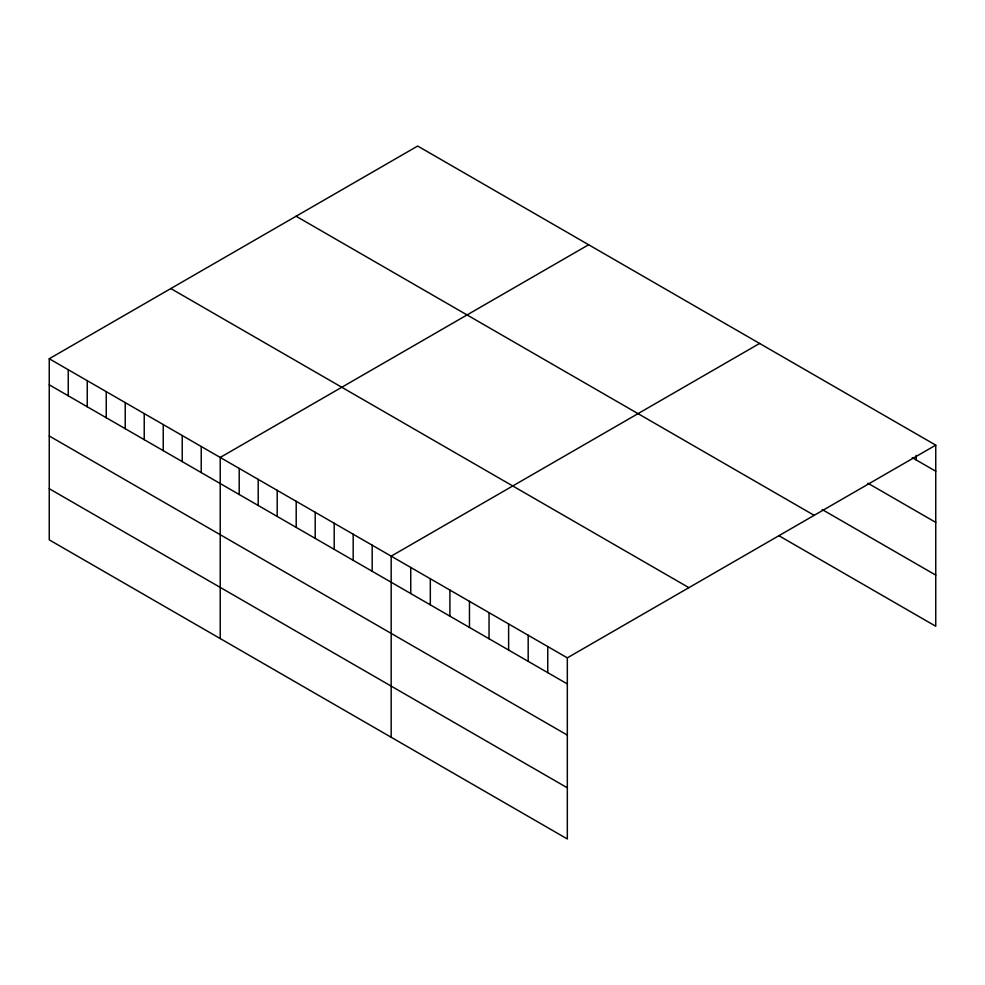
<?xml version="1.0" encoding="UTF-8"?>
<svg xmlns="http://www.w3.org/2000/svg" width="985" height="985" viewBox="0 0 985 985"><rect width="100%" height="100%" fill="white"/><g stroke="black" fill="none" stroke-linecap="round" stroke-linejoin="round"><path stroke-width="1.48" d="M49.25 358.749L567.323 657.857L567.323 838.961L49.25 539.854L49.25 358.749L417.677 146.039L935.75 445.146L935.75 626.251L779.172 535.865M588.636 244.748L220.221 457.446L220.221 638.563M759.607 343.445L391.18 556.156L391.18 737.272M567.323 657.857L935.75 445.146M912.258 457.668L935.75 471.236M867.896 483.216L935.75 522.395M822.229 509.565L935.75 575.105M296.091 216.232L814.176 515.34M170.824 288.556L688.909 587.663M49.25 384.827L567.323 683.947M49.25 435.986L567.323 735.093M49.25 488.695L567.323 787.803M916.173 455.329L916.173 459.933M547.759 646.554L547.759 672.644M528.182 635.251L528.182 661.341M508.617 623.948L508.617 650.038M489.04 612.658L489.04 638.748M469.463 601.355L469.463 627.445M449.899 590.052L449.899 616.142M430.322 578.749L430.322 604.839M410.757 567.458L410.757 593.549M372.182 545.185L372.182 571.275M353.184 534.215L353.184 560.305M334.198 523.257L334.198 549.347M315.2 512.286L315.2 538.376M296.202 501.316L296.202 527.406M277.204 490.358L277.204 516.435M258.205 479.387L258.205 505.477M239.207 468.417L239.207 494.507M201.223 446.488L201.223 472.566M182.225 435.518L182.225 461.608M163.227 424.547L163.227 450.637M144.229 413.577L144.229 439.667M125.23 402.619L125.23 428.697M106.245 391.648L106.245 417.738M87.246 380.678L87.246 406.768M68.248 369.707L68.248 395.798"/></g></svg>
